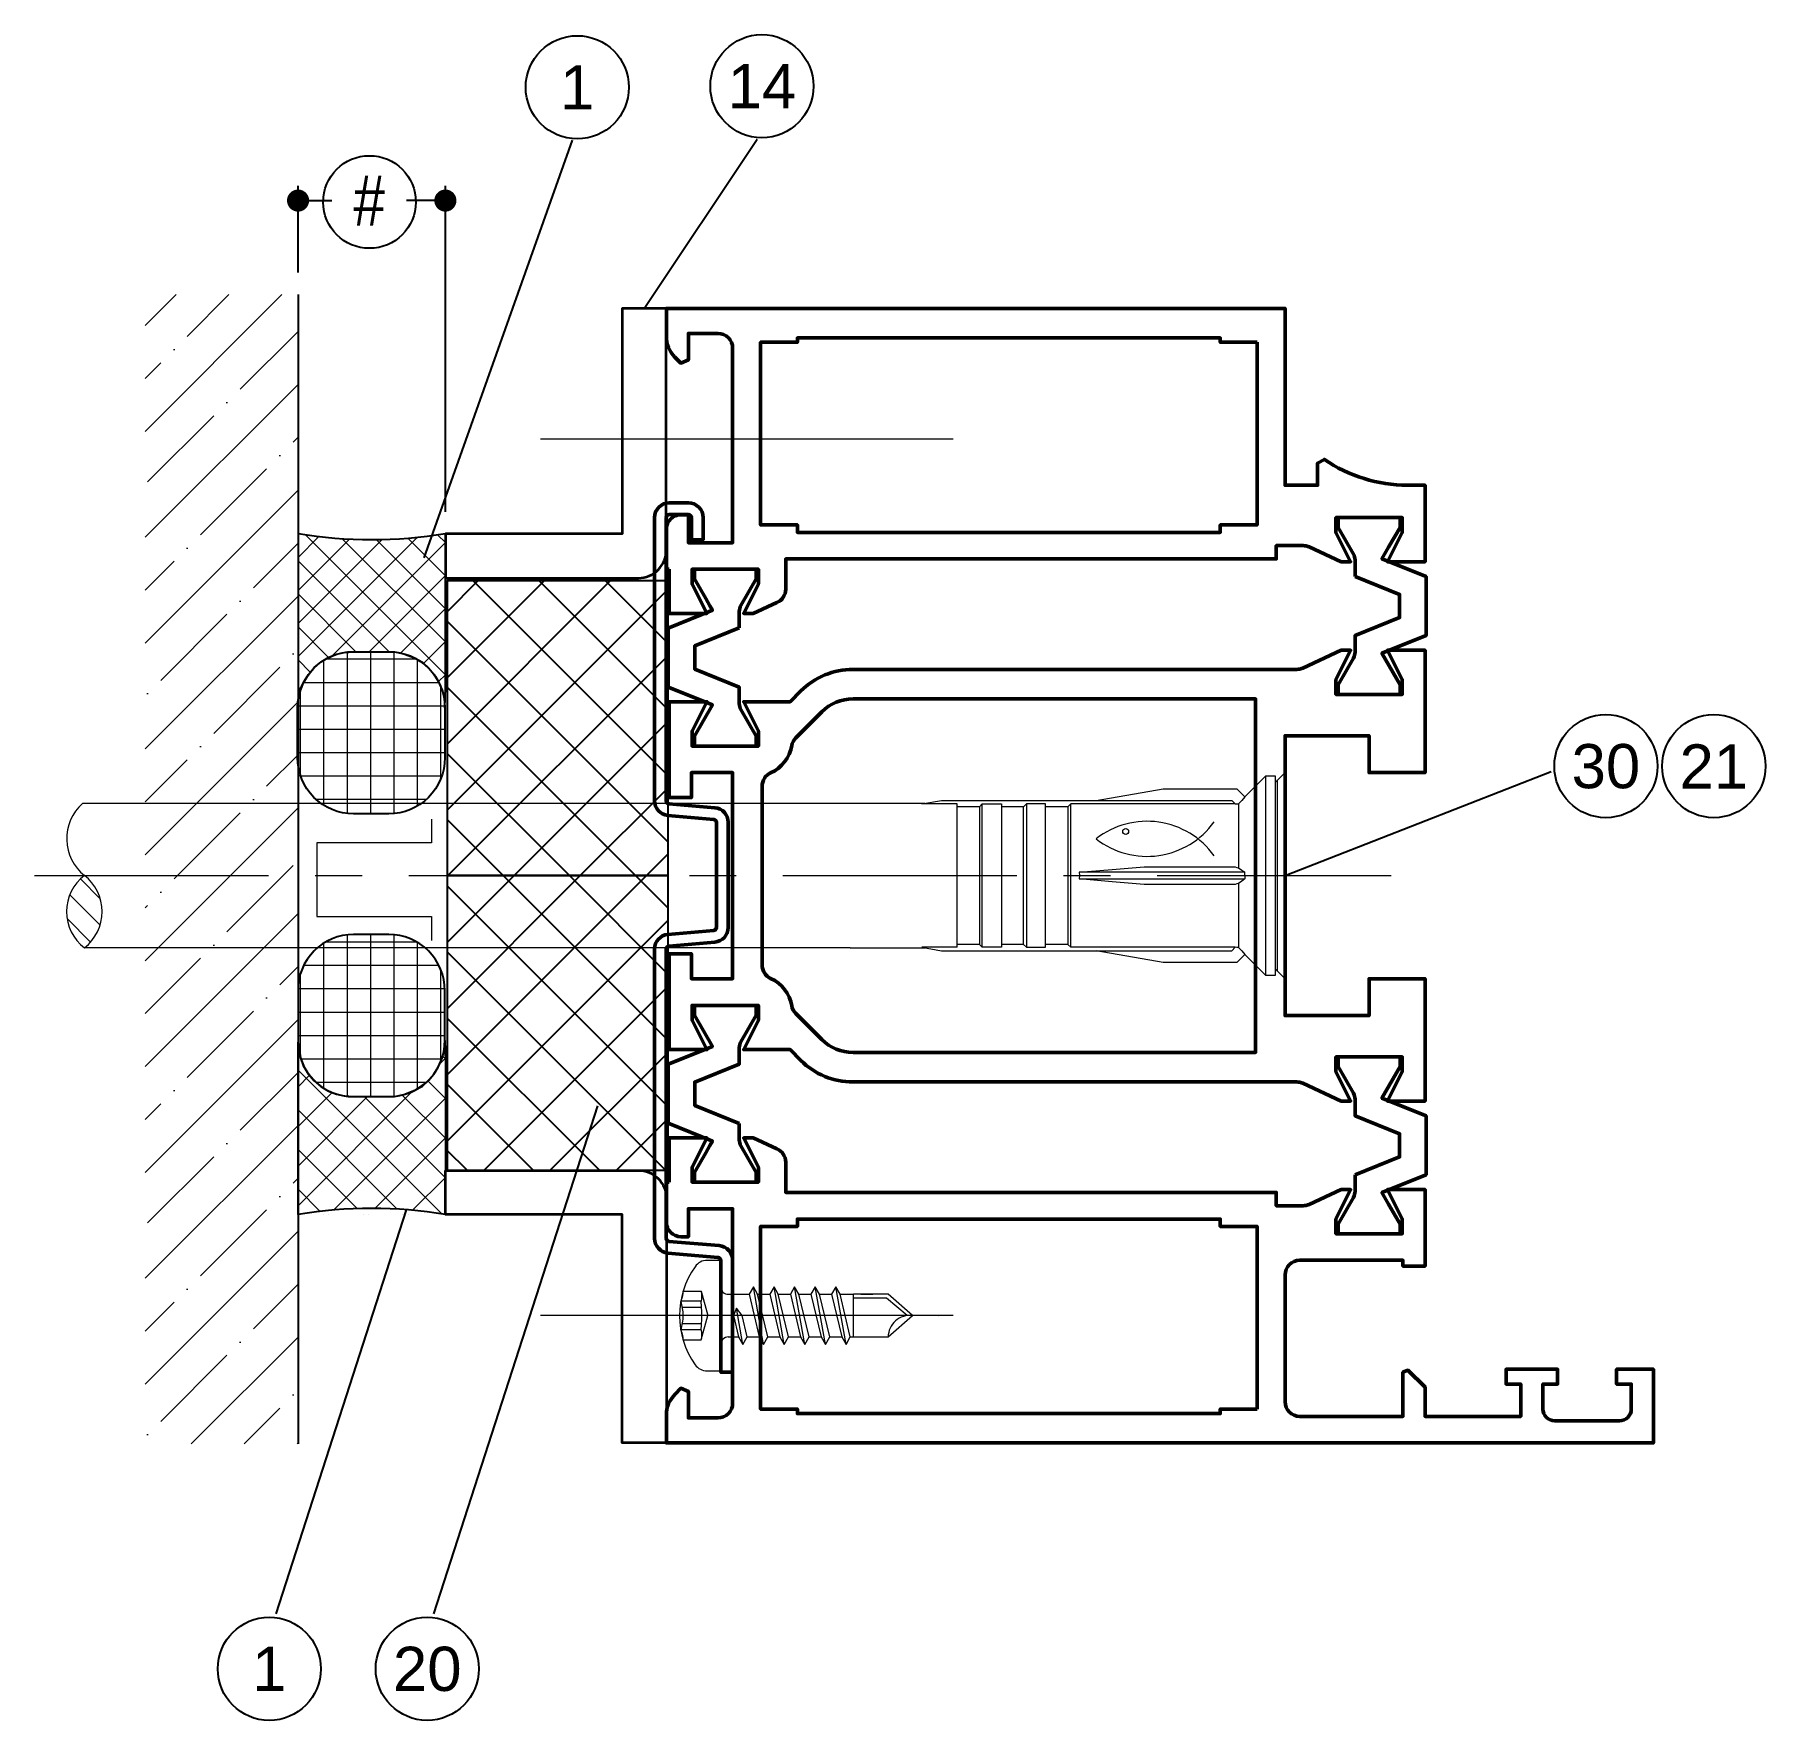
# Model space of a CAD drawing. Header units: millimetres. Extents: x 62 to 180, y 109 to 224.
import ezdxf
from ezdxf.enums import TextEntityAlignment as Align

# ---------------------------------------------------------------- set-up
doc = ezdxf.new("R2010")
doc.units = ezdxf.units.MM
doc.linetypes.add('CENTER', pattern=[50.8, 31.75, -6.35, 6.35, -6.35])
doc.linetypes.add('HIDDEN', pattern=[9.525, 6.35, -3.175])
for name, color, linetype, lineweight in [('AM_5', 3, 'Continuous', 25), ('AM_C', 50, 'Continuous', 50), ('AM_S', 80, 'Continuous', 50), ('Cent3', 70, 'CENTER', 18), ('CHide4', 10, 'HIDDEN', 13), ('Cont1', 7, 'Continuous', 35), ('Cont2', 2, 'Continuous', 25), ('Cont3', 70, 'Continuous', 18)]:
    doc.layers.add(name, color=color, linetype=linetype, lineweight=lineweight)
doc.styles.add('BEMSTIL', font='8SIMPLEX.SHX', dxfattribs={"width": 0.85})
doc.styles.add('SWISS', font='swiss.ttf')
doc.dimstyles.new('Dok-1zu2-PUNKT$0', dxfattribs={"dimscale": 0.5, "dimtxt": 3.4, "dimasz": 1.5, "dimexe": 1.5, "dimexo": 0.6, "dimgap": 1.5, "dimtad": 0, "dimlfac": 2, "dimdsep": 46, "dimtxsty": 'BEMSTIL', "dimblk": 'PUNKT', "dimblk1": 'PUNKT', "dimblk2": 'PUNKT', "dimcen": 0, "dimclrd": 3, "dimclre": 3, "dimclrt": 3, "dimadec": 0, "dimazin": 0, "dimtfac": 0.7, "dimtofl": 0, "dimtmove": 0, "dimatfit": 3, "dimfxl": 0, "dimtolj": 1, "dimarcsym": 0})

# ---------------------------------------------------------------- blocks, each defined once
blk = doc.blocks.new('WI4090071')
h = blk.add_hatch()
h.set_pattern_fill('ANSI37', color=256, style=0)
h.paths.add_polyline_path([(20, 0), (20, 15), (0, 15), (0, 0)])
blk.add_lwpolyline([(0, 0), (20, 0), (20, 15), (0, 15)], close=True)
blk = doc.blocks.new('BLOCK12_35_35_19_3_2008_8')
at = {"color": 3, "linetype": 'Continuous'}
blk.add_circle((-9.5, 3), 0.2, dxfattribs=at)
for centre, start, end in [((-8.05, -1.91), 35.6307, 128.0088), ((-8.05, 6.91), 231.9912, 324.3693)]:
    blk.add_arc(centre, 5.6, start, end, dxfattribs=at)
blk = doc.blocks.new('PUNKT')
at = {"color": 0, "linetype": 'Continuous'}
blk.add_line((-0.5, 0), (-1, 0), dxfattribs=at)
at = {"color": 0, "linetype": 'Continuous', "const_width": 0.5}
blk.add_lwpolyline([(-0.25, 0, 1), (0.25, 0, 1)], format="xyb", close=True, dxfattribs=at)
blk = doc.blocks.new('*D6')
at = {"layer": 'AM_5', "color": 3, "linetype": 'ByBlock', "lineweight": -2, "transparency": 16777216}
blk.add_line((80, 207.44), (80, 213.32), dxfattribs=at)
blk.add_line((80, 207.44), (80, 213.32), dxfattribs=at)
blk.add_line((80, 207.44), (80, 213.32), dxfattribs=at)
blk.add_line((80, 207.44), (80, 213.32), dxfattribs=at)
blk.add_line((80, 207.44), (80, 213.32), dxfattribs=at)
at = {"layer": 'AM_5', "color": 3, "lineweight": -2, "transparency": 16777216}
for p, q in [((90, 191.2), (90, 213.32)), ((90, 191.2), (90, 213.32)), ((90, 191.2), (90, 213.32)), ((90, 191.2), (90, 213.32)), ((90, 191.2), (90, 213.32)), ((81.5, 212.32), (82.3, 212.32)), ((81.5, 212.32), (82.3, 212.32)), ((81.5, 212.32), (82.3, 212.32)), ((81.5, 212.32), (82.3, 212.32)), ((81.5, 212.32), (82.3, 212.32)), ((88.5, 212.32), (87.36, 212.32)), ((88.5, 212.32), (87.36, 212.32)), ((88.5, 212.32), (87.36, 212.32)), ((88.5, 212.32), (87.36, 212.32)), ((88.5, 212.32), (87.36, 212.32))]:
    blk.add_line(p, q, dxfattribs=at)
at = {"layer": 'AM_5', "color": 3, "lineweight": -2, "transparency": 16777216, "xscale": 1.5, "yscale": 1.5, "zscale": 1.5, "rotation": 180}
blk.add_blockref('PUNKT', (80, 212.32), dxfattribs=at)
blk.add_blockref('PUNKT', (80, 212.32), dxfattribs=at)
blk.add_blockref('PUNKT', (80, 212.32), dxfattribs=at)
blk.add_blockref('PUNKT', (80, 212.32), dxfattribs=at)
blk.add_blockref('PUNKT', (80, 212.32), dxfattribs=at)
at = {"layer": 'AM_5', "color": 3, "lineweight": -2, "transparency": 16777216, "xscale": 1.5, "yscale": 1.5, "zscale": 1.5}
blk.add_blockref('PUNKT', (90, 212.32), dxfattribs=at)
blk.add_blockref('PUNKT', (90, 212.32), dxfattribs=at)
blk.add_blockref('PUNKT', (90, 212.32), dxfattribs=at)
blk.add_blockref('PUNKT', (90, 212.32), dxfattribs=at)
blk.add_blockref('PUNKT', (90, 212.32), dxfattribs=at)
at = {"layer": 'AM_5', "color": 3, "transparency": 16777216, "insert": (84.83, 212.32), "char_height": 3.4, "attachment_point": 5, "style": 'BEMSTIL'}
blk.add_mtext('\\A1;#', dxfattribs=at)
blk.add_mtext('\\A1;#', dxfattribs=at)
blk.add_mtext('\\A1;#', dxfattribs=at)
blk.add_mtext('\\A1;#', dxfattribs=at)
blk.add_mtext('\\A1;#', dxfattribs=at)
blk = doc.blocks.new('WS4070448')
at = {"linetype": 'CENTER'}
blk.add_line((8.05, -14.4), (8.07, 4.66), dxfattribs=at)
for p, q in [((6.62, -8.64), (6.62, -11)), ((6.62, -8.64), (9.52, -8.64)), ((9.52, -11), (9.52, -8.64)), ((6.62, -11), (8.07, -12.64)), ((8.07, -12.64), (9.52, -11))]:
    blk.add_line(p, q)
blk.add_lwpolyline([(11.39, 2.11, 0.314856), (4.74, 2.11, 0.244912), (4.32, 1.29), (4.32, 0.36), (11.82, 0.36), (11.82, 1.29, 0.244912), (11.39, 2.11, 0.138291)], format="xyb")
for points in [[(6.12, -1.14), (6.62, -1.43), (8.07, -1.08), (8.57, -0.71), (8.07, -0.51), (6.62, -0.85)], [(6.12, -2.54), (6.62, -2.83), (9.52, -2.14), (10.02, -1.85), (9.52, -1.56), (6.62, -2.25)], [(6.12, -3.94), (6.62, -4.23), (9.52, -3.54), (10.02, -3.25), (9.52, -2.96), (6.62, -3.65)], [(6.12, -5.34), (6.62, -5.63), (9.52, -4.94), (10.02, -4.65), (9.52, -4.36), (6.62, -5.05)], [(6.12, -6.74), (6.62, -7.03), (9.52, -6.34), (10.02, -6.05), (9.52, -5.76), (6.62, -6.45)], [(6.12, -8.14), (6.62, -8.43), (9.52, -7.74), (10.02, -7.45), (9.52, -7.16), (6.62, -7.85)]]:
    blk.add_lwpolyline(points, close=True)
for points in [[(6.12, -1.14), (8.57, -0.71)], [(6.62, -0.14), (6.62, -0.85)], [(9.52, -0.14), (9.52, -1.56)], [(6.12, -2.54), (10.02, -1.85)], [(6.62, -1.43), (6.62, -1.85)], [(6.62, -1.43), (6.62, -2.25)], [(6.62, -1.43), (6.62, -2.25)], [(9.52, -2.14), (9.52, -2.96)], [(6.12, -3.94), (10.02, -3.25)], [(6.62, -2.83), (6.62, -3.65)], [(6.12, -5.34), (10.02, -4.65)], [(6.62, -4.23), (6.62, -5.05)], [(9.52, -3.54), (9.52, -4.36)], [(6.62, -5.63), (6.62, -6.45)], [(9.52, -4.94), (9.52, -5.76)], [(6.12, -6.74), (10.02, -6.05)], [(6.62, -7.03), (6.62, -7.85)], [(9.52, -6.34), (9.52, -7.16)], [(6.12, -8.14), (10.02, -7.45)], [(9.52, -7.74), (9.52, -8.64)], [(6.62, -8.43), (6.62, -8.64)], [(9.27, -8.64), (9.27, -10.89), (8.1, -12.28)], [(9.52, -9.14), (9.52, -9.96)], [(6.62, -9.83), (6.62, -10.65)]]:
    blk.add_lwpolyline(points)
for centre, radius, start, end in [((6.12, -0.14), 0.5, 0, 90), ((10.02, -0.14), 0.5, 90, 180), ((6.61, -12.47), 1.47, 353.4244, 89.6688)]:
    blk.add_arc(centre, radius, start, end)
at = {"layer": 'CHide4'}
for p, q in [((7.1, 1.69), (7.1, 3.08)), ((7.51, 1.69), (7.51, 2.97)), ((8.63, 1.69), (8.63, 2.97)), ((9.04, 1.69), (9.04, 3.08))]:
    blk.add_line(p, q, dxfattribs=at)
for points in [[(6.42, 2.92), (6.42, 1.69)], [(9.72, 2.92), (9.72, 1.69)], [(6.42, 1.69), (8.07, 1.25)], [(9.72, 1.69), (8.07, 1.25)]]:
    blk.add_lwpolyline(points, dxfattribs=at)
for centre, radius, start, end in [((6.48, 4.2), 1.28, 267.2848, 298.8872), ((8.07, 5.85), 2.94, 250.6988, 289.3012), ((9.66, 4.2), 1.28, 241.1128, 272.7152), ((6.76, 2.85), 1.21, 253.6643, 286.3357), ((8.07, 11.78), 10.13, 264.4948, 275.5052), ((9.38, 2.85), 1.21, 253.6643, 286.3357)]:
    blk.add_arc(centre, radius, start, end, dxfattribs=at)
blk = doc.blocks.new('WI4080202')
blk.add_lwpolyline([(-48.32, -0.18), (-48.61, -3.59, -0.388879), (-49.61, -4.5), (-57.2, -4.5), (-57.2, -3.7), (-49.61, -3.7, 0.388879), (-49.41, -3.52), (-49.11, -0.11, -0.388879), (-48.12, 0.8), (-28.48, 0.8, -0.388879), (-27.49, -0.11), (-27.22, -3.22, 0.388879), (-27.02, -3.4), (-19.88, -3.4, 0.388879), (-19.68, -3.22), (-19.41, -0.11, -0.388879), (-18.42, 0.8), (0.8, 0.8, -0.414214), (1.8, -0.2), (1.8, -1.5, -0.414214), (0.8, -2.5), (-0.7, -2.5), (-0.7, -1.7), (0.8, -1.7, 0.414214), (1, -1.5), (1, -0.2, 0.414214), (0.8, 0), (-18.42, 0, 0.388879), (-18.62, -0.18), (-18.89, -3.29, -0.388879), (-19.88, -4.2), (-27.02, -4.2, -0.388879), (-28.01, -3.29), (-28.28, -0.18, 0.388879), (-28.48, 0), (-48.12, 0, 0.388879), (-48.32, -0.18)], format="xyb", close=True)
blk = doc.blocks.new('WI1021351')
for points in [[(17.7, 0.2), (17.7, 0), (15, 0, -0.414214), (14, 1), (14, 1.5), (15.9, 1.5), (15.9, 4.5), (2.7, 4.5, 0.414214), (1.7, 3.5), (1.7, 1.5), (3.5, 1.5), (3.71, 0.99), (3.31, 0.59, -0.198912), (1.9, 0), (0, 0), (0, 67), (5, 67), (5, 64.5), (4, 64.5), (4, 65.5), (2.3, 65.5, 0.414214), (1.5, 64.7), (1.5, 60.3, 0.414214), (2.3, 59.5), (4, 59.5), (4, 60.5), (5, 60.5), (5, 57), (4, 57), (4, 58), (1.8, 58), (1.8, 51.5), (3.78, 51.5), (4.94, 50.34), (4.8, 50), (1.8, 50), (1.8, 43, 0.414214), (2.8, 42), (11.4, 42, 0.414214), (12.4, 43), (12.4, 50), (12, 50), (12, 51.5), (17.2, 51.5), (17.2, 48.95), (15.2, 49.95), (14.2, 49.95), (14.2, 45.45), (15.2, 45.45), (17.2, 46.45), (17.2, 45.8), (16.19, 43.64, 0.109518), (16.1, 43.22), (16.1, 41.4), (17, 41.4), (17, 8.1), (19.06, 8.1, -0.294108), (19.97, 7.51), (20.7, 5.9), (20.7, 5.25), (18.7, 6.25), (17.7, 6.25), (17.7, 1.75), (18.7, 1.75), (20.7, 2.75), (20.7, 0.2), (17.7, 0.2)], [(18.19, 46.75), (17.07, 46.75, 0.131652), (16.67, 46.64), (14.86, 45.6), (14.2, 45.6), (14.2, 49.8), (14.86, 49.8), (16.2, 49.02), (16.69, 48.74), (16.99, 48.57), (18.2, 51.57), (22.2, 51.57), (23.41, 48.57), (25.54, 49.8), (26.2, 49.8), (26.2, 45.6), (25.54, 45.6), (23.73, 46.64, 0.131652), (23.33, 46.75), (22.21, 46.75), (20.99, 49.77), (19.41, 49.77)], [(24.5, 12.67, 0.198912), (25.96, 9.13), (26.7, 8.4), (26.7, 5.25), (28.7, 6.25), (29.7, 6.25), (29.7, 1.75), (28.7, 1.75), (26.7, 2.75), (26.7, 0.2), (33.2, 0.2), (33.2, 1.7), (31.5, 1.7), (31.5, 4.5), (45.5, 4.5), (45.5, 1.7), (43.8, 1.7), (43.8, 0.2), (50.3, 0.2), (50.3, 2.75), (48.3, 1.75), (47.3, 1.75), (47.3, 6.25), (48.3, 6.25), (50.3, 5.25), (50.3, 8.4), (51.04, 9.13, 0.198912), (52.5, 12.67), (52.5, 42.79, -0.109518), (52.59, 43.21), (53.8, 45.8), (53.8, 46.45), (51.8, 45.45), (50.8, 45.45), (50.8, 49.95), (51.8, 49.95), (53.8, 48.95), (53.8, 51.5), (45.5, 51.5), (45.5, 47.7), (48, 47.7), (48, 42), (29, 42), (29, 47.7), (31.5, 47.7), (31.5, 51.5), (23.2, 51.5), (23.2, 48.95), (25.2, 49.95), (26.2, 49.95), (26.2, 45.45), (25.2, 45.45), (23.2, 46.45), (23.2, 45.8), (24.41, 43.21, -0.109518), (24.5, 42.79)], [(58.81, 46.75), (59.93, 46.75, -0.131652), (60.33, 46.64), (62.14, 45.6), (62.8, 45.6), (62.8, 49.8), (62.14, 49.8), (60.8, 49.02), (60.31, 48.74), (60.01, 48.57), (58.8, 51.57), (54.8, 51.57), (53.59, 48.57), (51.46, 49.8), (50.8, 49.8), (50.8, 45.6), (51.46, 45.6), (53.27, 46.64, -0.131652), (53.67, 46.75), (54.79, 46.75), (56.02, 49.77), (57.59, 49.77)], [(59.3, 0.2), (59.3, 0), (62, 0, 0.414214), (63, 1), (63, 1.5), (61.1, 1.5), (61.1, 4.5), (74.3, 4.5, -0.414214), (75.3, 3.5), (75.3, 1.5), (73.5, 1.5), (73.29, 0.99), (73.69, 0.58, 0.198912), (75.11, 0), (77, 0), (77, 42), (65, 42), (65, 44.2), (66.5, 44.2), (66.75, 44.67, -0.151177), (65, 50.31), (65, 51.5), (59.8, 51.5), (59.8, 48.95), (61.8, 49.95), (62.8, 49.95), (62.8, 45.45), (61.8, 45.45), (59.8, 46.45), (59.8, 45.8), (60.81, 43.64, -0.109518), (60.9, 43.22), (60.9, 41.4), (60, 41.4), (60, 8.1), (57.94, 8.1, 0.294108), (57.03, 7.51), (56.3, 5.9), (56.3, 5.25), (58.3, 6.25), (59.3, 6.25), (59.3, 1.75), (58.3, 1.75), (56.3, 2.75), (56.3, 0.2), (59.3, 0.2)], [(26.5, 12.67, 0.198912), (27.38, 10.55), (29.14, 8.79, 0.154989), (29.67, 8.51, -0.248244), (31.53, 7.08, 0.293963), (32.44, 6.5), (44.57, 6.5, 0.293963), (45.48, 7.08, -0.248244), (47.33, 8.51, 0.154989), (47.86, 8.79), (49.62, 10.55, 0.198912), (50.5, 12.67), (50.5, 40), (26.5, 40)], [(21.69, 4.95), (20.57, 4.95, -0.131652), (20.17, 5.06), (18.36, 6.1), (17.7, 6.1), (17.7, 1.9), (18.36, 1.9), (19.7, 2.67), (20.19, 2.96), (20.49, 3.13), (21.7, 0.13), (25.7, 0.13), (26.91, 3.13), (29.04, 1.9), (29.7, 1.9), (29.7, 6.1), (29.04, 6.1), (27.23, 5.06, -0.131652), (26.83, 4.95), (25.71, 4.95), (24.49, 1.93), (22.91, 1.93)], [(55.31, 4.95), (56.43, 4.95, 0.131652), (56.83, 5.06), (58.64, 6.1), (59.3, 6.1), (59.3, 1.9), (58.64, 1.9), (57.3, 2.67), (56.81, 2.96), (56.51, 3.13), (55.3, 0.13), (51.3, 0.13), (50.09, 3.13), (47.96, 1.9), (47.3, 1.9), (47.3, 6.1), (47.96, 6.1), (49.77, 5.06, 0.131652), (50.17, 4.95), (51.29, 4.95), (52.52, 1.93), (54.09, 1.93)]]:
    blk.add_lwpolyline(points, format="xyb", close=True)
for points in [[(2.3, 40.1), (2.3, 37.6), (2, 37.6), (2, 8.9), (2.3, 8.9), (2.3, 6.4), (14.7, 6.4), (14.7, 8.9), (15.2, 8.9), (15.2, 37.6), (14.7, 37.6), (14.7, 40.1), (2.3, 40.1)], [(74.7, 40.1), (62.3, 40.1), (62.3, 37.6), (61.8, 37.6), (61.8, 8.9), (62.3, 8.9), (62.3, 6.4), (74.7, 6.4), (74.7, 8.9), (75, 8.9), (75, 37.6), (74.7, 37.6), (74.7, 40.1)]]:
    blk.add_lwpolyline(points, close=True)

msp = doc.modelspace()

# ---------------------------------------------------------------- hatches: boundary and pattern name
at = {"layer": 'Cont3'}
h = msp.add_hatch(dxfattribs=at)
h.set_pattern_fill('ANSI35', color=256, scale=0.8, style=0)
h.set_pattern_definition([(45, (92.2313, -147.129), (-3.5921, 3.5921), []), (45, (95.8234, -147.129), (-3.5921, 3.5921), [6.35, -1.27, 0, -1.27])])
h.paths.add_polyline_path([(79.997, 205.938), (69.622, 205.938), (69.622, 127.94), (79.997, 127.94)])
h = msp.add_hatch(dxfattribs=at)
h.set_pattern_fill('ANSI37', color=256, scale=0.5, style=0)
h.set_pattern_definition([(45, (29.3722, -60.0888), (-1.122532, 1.122532), []), (135, (29.3722, -60.0888), (-1.122532, -1.122532), [])])
h.paths.add_polyline_path([(89.998, 185.105), (89.998, 189.705, -0.0839202), (79.998, 189.705), (79.998, 178.379, -0.0821076), (80.351, 179.567), (80.358, 179.585), (80.37, 179.605, -0.033105), (80.624, 180.039), (80.698, 180.165), (80.878, 180.372, -0.0045881), (80.924, 180.424), (81.098, 180.625), (81.247, 180.748, -0.0174382), (81.452, 180.917), (81.558, 181.005), (81.688, 181.085, -0.0137623), (81.866, 181.194), (82.078, 181.325), (82.618, 181.545), (82.806, 181.581, -0.0640738), (83.768, 181.705), (86.168, 181.705, -0.1396665), (88.171, 181.134), (88.438, 180.985), (88.878, 180.585), (89.218, 180.185), (89.277, 180.09, -0.0271491), (89.495, 179.741), (89.518, 179.705), (89.528, 179.679, -0.0626862), (89.863, 178.791), (89.918, 178.605), (89.929, 178.45, -0.0359961), (89.968, 177.905), (89.998, 179.305)])
h = msp.add_hatch(dxfattribs=at)
h.set_pattern_fill('ANSI37', color=256, scale=0.5, angle=45, style=0)
h.set_pattern_definition([(90, (29.3722, -60.0888), (-1.5875, 3e-16), []), (180, (29.3722, -60.0888), (-3e-16, -1.5875), [])])
h.paths.add_polyline_path([(88.366, 171.405, 0.2431521), (89.968, 174.505), (89.968, 177.905), (89.929, 178.45, 0.372661), (86.168, 181.705), (83.768, 181.705), (83.138, 181.645), (82.806, 181.581, 0.3758439), (79.997, 177.438), (79.997, 174.036, 0.2106717), (81.57, 171.405)], flags=17)
h.paths.add_polyline_path([(79.968, 177.905), (79.968, 174.505, 0.2431652), (81.57, 171.405), (88.366, 171.405, 0.2431521), (89.968, 174.505), (89.968, 177.905, 0.4142136), (86.168, 181.705), (83.768, 181.705, 0.414199)])
h = msp.add_hatch(dxfattribs=at)
h.set_pattern_fill('ANSI37', color=256, scale=0.5, angle=45, style=0)
h.set_pattern_definition([(90, (29.3712, -60.0888), (-1.5875, 3e-16), []), (180, (29.3712, -60.0888), (-3e-16, -1.5875), [])])
h.paths.add_polyline_path([(89.967, 177.905), (89.928, 178.45, 0.0228834), (89.862, 178.791), (89.777, 179.085), (89.527, 179.679, 0.0046144), (89.494, 179.741), (89.275, 180.09, 0.1010511), (88.17, 181.134), (87.937, 181.265), (87.177, 181.565), (86.657, 181.665), (86.167, 181.705), (83.767, 181.705), (83.137, 181.645), (82.805, 181.581, 0.0671473), (81.865, 181.194), (81.687, 181.085, 0.0191012), (81.45, 180.917), (81.246, 180.748, 0.0301484), (80.922, 180.424), (80.877, 180.372, 0.0275485), (80.623, 180.039), (80.369, 179.605, 0.0028142), (80.35, 179.567), (80.157, 179.065), (79.996, 178.366), (79.996, 174.036, 0.2106717), (81.569, 171.405), (88.365, 171.405, 0.2431521), (89.967, 174.505)])
h.paths.add_polyline_path([(88.365, 171.405), (81.569, 171.405, 0.1554092), (83.767, 170.705), (86.167, 170.705, 0.1554092)])
h = msp.add_hatch(dxfattribs=at)
h.set_pattern_fill('ANSI31', color=256, scale=0.4, angle=90, style=0)
h.set_pattern_definition([(135, (29.3722, -60.0888), (-0.8980256, -0.8980256), [])])
h.paths.add_polyline_path([(65.495, 161.605, 0.4872929), (65.512, 166.505), (65.477, 166.505, 0.4872929)])
h = msp.add_hatch(dxfattribs=at)
h.set_pattern_fill('ANSI37', color=256, scale=0.5, angle=45, style=0)
h.set_pattern_definition([(90, (29.3712, -79.2878), (-1.5875, 3e-16), []), (180, (29.3712, -79.2878), (-3e-16, -1.5875), [])])
h.paths.add_polyline_path([(89.967, 158.706), (89.928, 159.251, 0.0228834), (89.862, 159.592), (89.777, 159.886), (89.527, 160.48, 0.0046144), (89.494, 160.542), (89.275, 160.891, 0.1010511), (88.17, 161.935), (87.937, 162.066), (87.177, 162.366), (86.657, 162.466), (86.167, 162.506), (83.767, 162.506), (83.137, 162.446), (82.805, 162.382, 0.0671473), (81.865, 161.995), (81.687, 161.886, 0.0191012), (81.45, 161.718), (81.246, 161.549, 0.0301484), (80.922, 161.225), (80.877, 161.173, 0.0275485), (80.623, 160.84), (80.369, 160.406, 0.0028142), (80.35, 160.368), (80.157, 159.866), (79.996, 159.167), (79.996, 154.837, 0.2106717), (81.569, 152.206), (88.365, 152.206, 0.2431521), (89.967, 155.306)])
h.paths.add_polyline_path([(88.365, 152.206), (81.569, 152.206, 0.1554092), (83.767, 151.506), (86.167, 151.506, 0.1554092)])
h = msp.add_hatch(dxfattribs=at)
h.set_pattern_fill('ANSI37', color=256, scale=0.6, style=0)
h.set_pattern_definition([(45, (29.3722, -60.0888), (-1.347038, 1.347038), []), (135, (29.3722, -60.0888), (-1.347038, -1.347038), [])])
edge = h.paths.add_edge_path()
edge.add_line((89.997, 153.906), (89.967, 155.306))
edge.add_arc((86.167, 155.306), 3.8, 351.75386, 360, ccw=False)
edge.add_line((89.928, 154.761), (89.917, 154.606))
edge.add_line((89.917, 154.606), (89.862, 154.419))
edge.add_arc((86.167, 155.306), 3.8, 332.16244, 346.51028, ccw=False)
edge.add_line((89.528, 153.531), (89.517, 153.506))
edge.add_line((89.517, 153.506), (89.494, 153.469))
edge.add_arc((86.167, 155.306), 3.8, 324.88433, 331.10491, ccw=False)
edge.add_line((89.276, 153.12), (89.217, 153.026))
edge.add_line((89.217, 153.026), (88.877, 152.626))
edge.add_line((88.877, 152.626), (88.437, 152.226))
edge.add_line((88.437, 152.226), (88.17, 152.076))
edge.add_arc((86.167, 155.306), 3.8, 270, 301.80347, ccw=False)
edge.add_line((86.167, 151.506), (83.767, 151.506))
edge.add_arc((83.767, 155.306), 3.8, 255.3354, 270, ccw=False)
edge.add_line((82.805, 151.629), (82.617, 151.666))
edge.add_line((82.617, 151.666), (82.077, 151.886))
edge.add_line((82.077, 151.886), (81.865, 152.016))
edge.add_arc((83.767, 155.306), 3.8, 236.81555, 239.96945, ccw=False)
edge.add_line((81.687, 152.125), (81.557, 152.206))
edge.add_line((81.557, 152.206), (81.451, 152.293))
edge.add_arc((83.767, 155.306), 3.8, 228.44226, 232.43841, ccw=False)
edge.add_line((81.246, 152.462), (81.097, 152.586))
edge.add_line((81.097, 152.586), (80.923, 152.786))
edge.add_arc((83.767, 155.306), 3.8, 220.48334, 221.53484, ccw=False)
edge.add_line((80.877, 152.839), (80.697, 153.046))
edge.add_line((80.697, 153.046), (80.623, 153.171))
edge.add_arc((83.767, 155.306), 3.8, 206.58696, 214.17129, ccw=False)
edge.add_line((80.369, 153.605), (80.357, 153.626))
edge.add_line((80.357, 153.626), (80.35, 153.643))
edge.add_arc((83.767, 155.306), 3.8, 187.16643, 205.94199, ccw=False)
edge.add_line((79.997, 154.832), (79.997, 143.506))
edge.add_arc((84.995, 113.943), 29.982, 80.39097, 99.59699, ccw=False)
edge.add_line((90, 143.505), (89.997, 146.506))
edge.add_line((89.997, 146.506), (89.997, 148.106))
edge.add_line((89.997, 148.106), (89.997, 153.906))

# ---------------------------------------------------------------- linework, layer by layer
at = {"layer": 'AM_5', "color": 3}
for p, q in [((88.568, 188.085), (98.64, 216.418)), ((103.498, 205.005), (111.172, 216.492)), ((146.995, 166.505), (165.067, 173.569)), ((100.323, 150.89), (89.2, 116.411)), ((87.327, 143.834), (78.48, 116.411))]:
    msp.add_line(p, q, dxfattribs=at)
for centre, radius in [((98.954, 220.008), 3.5), ((111.486, 220.083), 3.5), ((84.848, 212.223), 3.144), ((168.776, 173.938), 3.5), ((176.102, 173.938), 3.5), ((78.049, 112.676), 3.5), ((88.77, 112.676), 3.5)]:
    msp.add_circle(centre, radius, dxfattribs=at)
at = {"layer": 'Cent3', "ltscale": 0.5}
msp.add_line((62.117, 166.505), (156.085, 166.505), dxfattribs=at)
at = {"layer": 'Cent3'}
for points in [[(124.458, 196.135), (96.458, 196.135)], [(124.458, 136.644), (96.458, 136.644)]]:
    msp.add_lwpolyline(points, dxfattribs=at)
at = {"layer": 'Cont1'}
for points in [[(89.998, 186.705), (103.098, 186.705, 0.4142136), (104.998, 188.605), (104.998, 205.005), (101.998, 205.005), (101.998, 189.705), (89.998, 189.705)], [(90, 146.505), (103.1, 146.505, -0.4142136), (105, 144.605), (105, 128.003), (102, 128.003), (102, 143.505), (90, 143.505)]]:
    msp.add_lwpolyline(points, format="xyb", close=True, dxfattribs=at)
at = {"layer": 'Cont2'}
msp.add_line((79.997, 205.938), (79.997, 127.94), dxfattribs=at)
for points in [[(89.998, 185.105), (89.998, 189.705, -0.0839202), (79.998, 189.705), (79.998, 178.37), (80.158, 179.065), (80.358, 179.585), (80.698, 180.165), (81.098, 180.625), (81.558, 181.005), (82.078, 181.325), (82.618, 181.545), (83.138, 181.645), (83.768, 181.705), (86.168, 181.705), (86.658, 181.665), (87.178, 181.565), (87.938, 181.265), (88.438, 180.985), (88.878, 180.585), (89.218, 180.185), (89.518, 179.705), (89.778, 179.085), (89.918, 178.605), (89.968, 177.905), (89.998, 179.305)], [(83.768, 181.705), (86.168, 181.705, -0.4142136), (89.968, 177.905), (89.968, 174.505, -0.4142136), (86.168, 170.705), (83.768, 170.705, -0.4142248), (79.968, 174.505), (79.968, 177.905, -0.4142023)], [(83.767, 151.506), (86.167, 151.506, 0.4142136), (89.967, 155.306), (89.967, 158.706, 0.4142136), (86.167, 162.506), (83.767, 162.506, 0.4198129), (79.997, 158.705), (79.997, 155.305, 0.4197587)], [(89.997, 148.106), (90, 143.505, 0.0839988), (79.997, 143.506), (79.997, 155.205), (80.157, 154.146), (80.357, 153.626), (80.697, 153.046), (81.097, 152.586), (81.557, 152.206), (82.077, 151.886), (82.617, 151.666), (83.137, 151.566), (83.767, 151.506), (86.167, 151.506), (86.657, 151.546), (87.177, 151.646), (87.937, 151.946), (88.437, 152.226), (88.877, 152.626), (89.217, 153.026), (89.517, 153.506), (89.777, 154.126), (89.917, 154.606), (89.967, 155.306), (89.997, 153.906)]]:
    msp.add_lwpolyline(points, format="xyb", close=True, dxfattribs=at)
at = {"layer": 'Cont3', "color": 3, "linetype": 'Continuous'}
for p, q in [((144.273, 171.847), (145.68, 173.255)), ((145.68, 173.255), (145.68, 159.755)), ((146.345, 173.255), (145.68, 173.255)), ((146.345, 172.855), (146.995, 173.505)), ((146.345, 159.755), (146.345, 173.255)), ((146.495, 160.005), (146.495, 173.005)), ((146.995, 173.505), (146.995, 159.505)), ((122.335, 171.368), (123.679, 171.605)), ((123.679, 171.605), (138.786, 171.605)), ((134.179, 171.605), (138.716, 172.405)), ((138.716, 172.405), (143.716, 172.405)), ((138.786, 171.605), (143.384, 171.605)), ((143.384, 171.605), (143.621, 171.368)), ((143.716, 172.405), (144.276, 171.845)), ((144.053, 171.61), (143.83, 171.376)), ((144.276, 171.845), (144.053, 171.61)), ((122.545, 171.405), (117.468, 171.405)), ((124.745, 171.368), (122.335, 171.368)), ((124.745, 161.641), (124.745, 171.368)), ((126.245, 171.166), (124.745, 171.166)), ((126.445, 171.368), (126.245, 171.166)), ((126.245, 171.166), (126.245, 161.843)), ((126.445, 161.641), (126.445, 171.368)), ((126.445, 171.368), (127.745, 171.368)), ((127.745, 171.368), (127.745, 161.641)), ((129.245, 171.166), (127.745, 171.166)), ((129.245, 171.166), (129.445, 171.368)), ((129.245, 161.843), (129.245, 171.166)), ((130.745, 171.368), (129.445, 171.368)), ((129.445, 171.368), (129.445, 161.641)), ((130.745, 161.641), (130.745, 171.368)), ((132.245, 171.166), (130.745, 171.166)), ((132.445, 171.368), (132.245, 171.166)), ((132.245, 171.166), (132.245, 161.843)), ((132.445, 161.641), (132.445, 171.368)), ((143.621, 171.368), (132.445, 171.368)), ((143.621, 171.368), (143.726, 171.372)), ((143.726, 171.372), (143.83, 171.376)), ((143.83, 171.376), (143.83, 167.033)), ((133.015, 166.731), (135.253, 166.918)), ((135.253, 166.918), (137.442, 167.105)), ((137.442, 167.105), (138.786, 167.105)), ((138.786, 167.105), (143.384, 167.105)), ((143.384, 167.105), (143.621, 167.105)), ((143.621, 167.105), (143.726, 167.069)), ((143.726, 167.069), (143.83, 167.033)), ((143.83, 167.033), (144.053, 166.882)), ((144.053, 166.882), (144.276, 166.731)), ((138.716, 166.731), (133.015, 166.731)), ((133.015, 166.731), (133.045, 166.505)), ((133.045, 166.505), (133.015, 166.278)), ((133.015, 166.278), (138.716, 166.278)), ((135.253, 166.091), (133.015, 166.278)), ((137.442, 165.905), (135.253, 166.091)), ((138.786, 165.905), (137.442, 165.905)), ((143.716, 166.731), (138.716, 166.731)), ((138.716, 166.278), (143.716, 166.278)), ((143.384, 165.905), (138.786, 165.905)), ((143.621, 165.905), (143.384, 165.905)), ((143.726, 165.94), (143.621, 165.905)), ((144.276, 166.731), (143.716, 166.731)), ((143.716, 166.278), (144.276, 166.278)), ((143.83, 165.976), (143.726, 165.94)), ((144.053, 166.127), (143.83, 165.976)), ((143.83, 165.976), (143.83, 161.633)), ((144.276, 166.278), (144.053, 166.127)), ((144.276, 166.505), (144.276, 166.731)), ((144.276, 166.505), (144.276, 166.278)), ((117.468, 161.605), (122.545, 161.605)), ((124.745, 161.641), (122.335, 161.641)), ((122.335, 161.641), (123.679, 161.405)), ((123.679, 161.405), (138.786, 161.405)), ((126.245, 161.843), (124.745, 161.843)), ((126.445, 161.641), (126.245, 161.843)), ((127.745, 161.641), (126.445, 161.641)), ((129.245, 161.843), (127.745, 161.843)), ((129.445, 161.641), (129.245, 161.843)), ((129.445, 161.641), (130.745, 161.641)), ((132.245, 161.843), (130.745, 161.843)), ((132.445, 161.641), (132.245, 161.843)), ((143.621, 161.641), (132.445, 161.641)), ((138.716, 160.605), (134.179, 161.405)), ((138.786, 161.405), (143.384, 161.405)), ((143.384, 161.405), (143.621, 161.641)), ((143.726, 161.637), (143.621, 161.641)), ((144.276, 161.164), (143.716, 160.605)), ((143.83, 161.633), (143.726, 161.637)), ((143.83, 161.633), (144.053, 161.399)), ((144.053, 161.399), (144.276, 161.164)), ((144.273, 161.162), (145.68, 159.755)), ((143.716, 160.605), (138.716, 160.605)), ((146.995, 159.505), (146.345, 160.155)), ((145.68, 159.755), (146.345, 159.755))]:
    msp.add_line(p, q, dxfattribs=at)
at = {"layer": 'Cont3'}
for p, q in [((117.468, 171.405), (65.36, 171.405)), ((117.468, 161.605), (65.495, 161.605))]:
    msp.add_line(p, q, dxfattribs=at)
msp.add_lwpolyline([(89.063, 170.345), (89.063, 168.736), (81.263, 168.736), (81.263, 163.736), (89.063, 163.736), (89.063, 162.11)], dxfattribs=at)
for centre, radius, start, end in [((67.492, 169.018), 3.2, 131.77323, 231.37517), ((67.403, 164.061), 3.111, 127.83924, 232.16076), ((63.586, 164.061), 3.111, 307.83924, 52.16076)]:
    msp.add_arc(centre, radius, start, end, dxfattribs=at)

# ---------------------------------------------------------------- block references
at = {"layer": 'AM_C', "rotation": 89.99999999999999}
msp.add_blockref('WI4080202', (104.998, 190.005), dxfattribs=at)
at = {"layer": 'AM_S', "xscale": -1, "rotation": 270}
msp.add_blockref('WI1021351', (105, 128.003), dxfattribs=at)
at = {"layer": 'Cont2', "rotation": 90}
for p in [(105.12, 166.506), (105.12, 146.506)]:
    msp.add_blockref('WI4090071', p, dxfattribs=at)
at = {"layer": 'Cont3', "color": 3}
msp.add_blockref('BLOCK12_35_35_19_3_2008_8', (145.68, 166.505), dxfattribs=at)
at = {"layer": 'Cont3', "rotation": 89.99999999999999}
msp.add_blockref('WS4070448', (109.058, 128.577), dxfattribs=at)

# ---------------------------------------------------------------- texts
at = {"layer": 'AM_5', "color": 40, "style": 'SWISS'}
for s, p in [('1', (98.954, 220.008)), ('14', (111.486, 220.083)), ('30', (168.776, 173.938)), ('21', (176.102, 173.938)), ('1', (78.049, 112.676)), ('20', (88.77, 112.676))]:
    msp.add_text(s, height=3, dxfattribs=at).set_placement(p, align=Align.MIDDLE)

# ---------------------------------------------------------------- dimensions: what is measured, and where the dimension line sits
at = {"layer": 'AM_5'}
dim = msp.add_linear_dim(base=(89.998, 212.324), p1=(79.997, 205.938), p2=(89.998, 189.705), text='#', dimstyle='Dok-1zu2-PUNKT$0', override={"dimscale": 1, "dimexe": 1, "dimexo": 1.5, "dimlfac": 1, "dimdle": 0, "dimse1": 0, "dimsd1": 0, "dimtofl": 1, "dimfxlon": 0}, dxfattribs=at)
dim.commit()
dim.dimension.update_dxf_attribs({"geometry": '*D6', "text_midpoint": (84.831, 212.324), "dimtype": 160})

doc.saveas('drawing.dxf')
